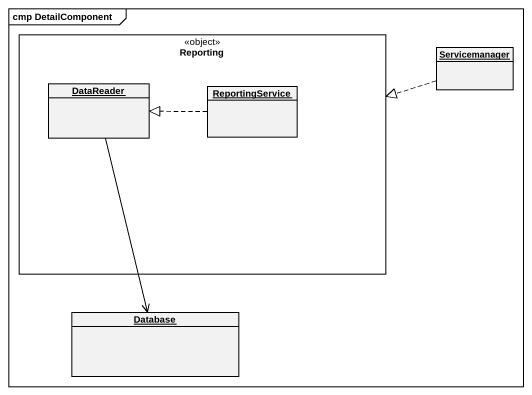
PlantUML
@startuml
mainframe cmp DetailComponent
hide circle
hide empty members
rectangle Reporting <<object>> {
  object DataReader
  object ReportingService
}
object Servicemanager
object "Database" as Database_
Servicemanager .left.|> Reporting
DataReader --> Database_
ReportingService .left.|> DataReader
@enduml
